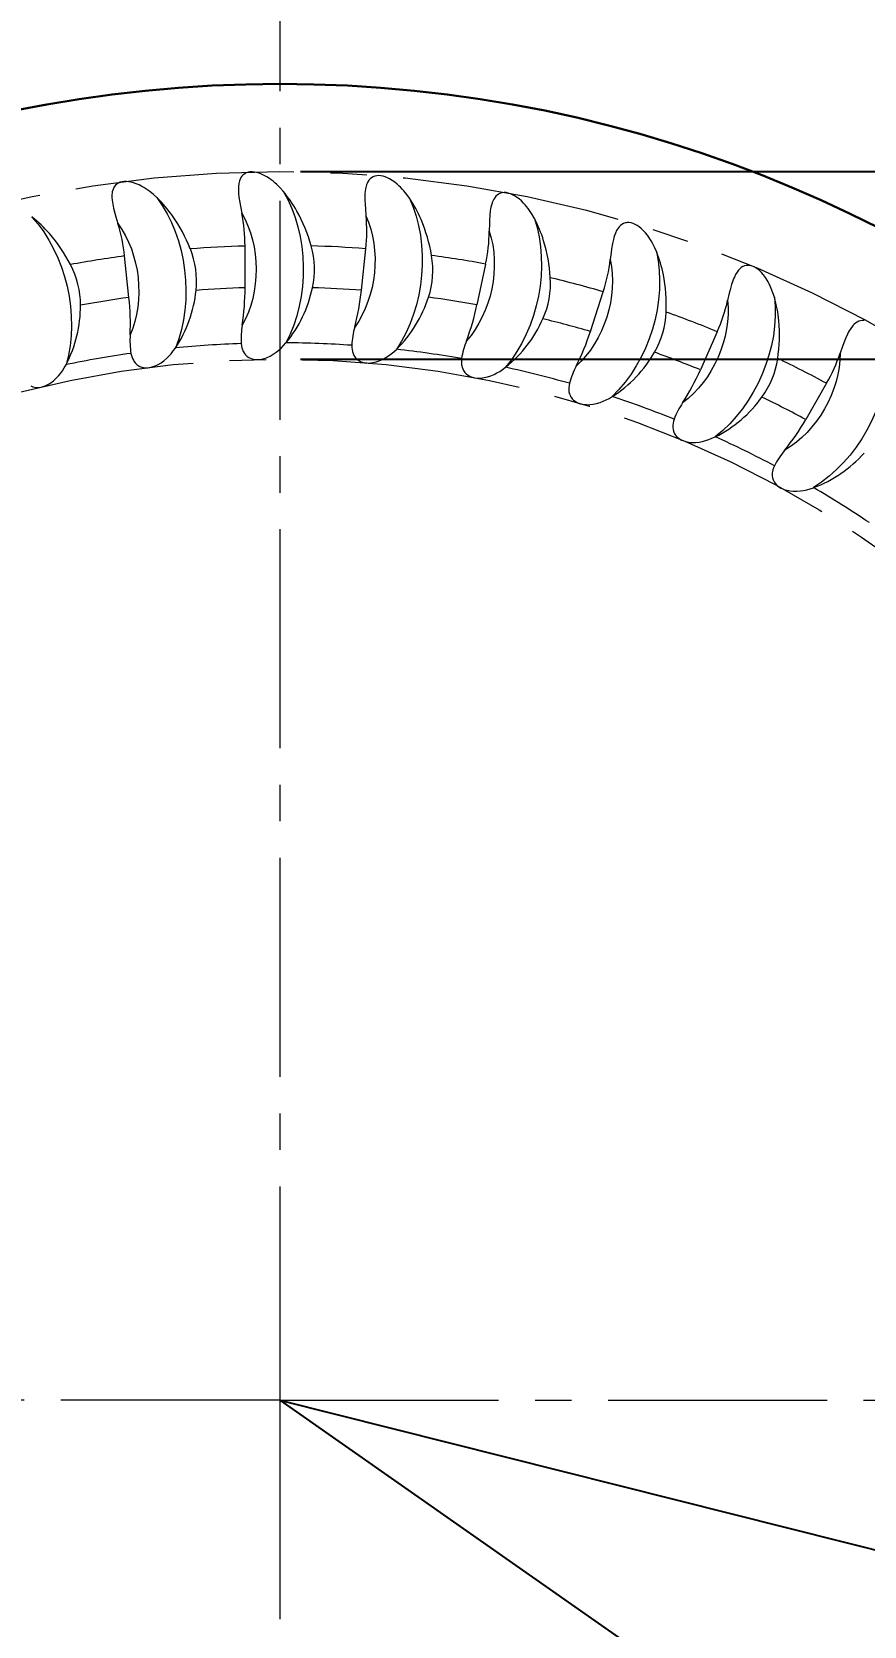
# Model space of a CAD drawing. Extents: x 89 to 512, y -33 to 440.
# Drawn here: x 227.86 to 247.82, y 196.78 to 234.99 of the extents above; entities that cross this region are included whole.
import ezdxf

# ---------------------------------------------------------------- set-up
doc = ezdxf.new("R2010")
doc.units = 0
doc.header["$LTSCALE"] = 7
doc.header["$MEASUREMENT"] = 0
doc.linetypes.add('CENTER2', pattern=[1.125, 0.75, -0.125, 0.125, -0.125])
doc.layers.get('0').update_dxf_attribs({"linetype": 'CONTINUOUS', "lineweight": 15})
for name, color, linetype, lineweight in [('1', 1, 'CENTER2', 15), ('3', 3, 'CONTINUOUS', 30), ('8', 252, 'CONTINUOUS', 15)]:
    doc.layers.add(name, color=color, linetype=linetype, lineweight=lineweight)
doc.styles.add('ITALICT', font='ITALICT.shx', dxfattribs={"width": 0.8, "height": 3})
doc.dimstyles.get("Standard").update_dxf_attribs({"dimtxt": 3, "dimasz": 3, "dimexe": 0.5, "dimexo": 0.5, "dimgap": 0.8, "dimtad": 1, "dimdsep": 46, "dimtxsty": 'ITALICT', "dimcen": 0.09, "dimazin": 2, "dimtfac": 1, "dimtmove": 0, "dimatfit": 3, "dimfxl": 1, "dimtolj": 1, "dimtzin": 0, "dimarcsym": 0})

# ---------------------------------------------------------------- blocks, each defined once
blk = doc.blocks.new('*D10')
at = {"color": 0, "lineweight": -2, "transparency": 16777216}
for p, q in [((234.307, 231.647), (314.622, 231.647)), ((314.122, 180.247), (314.122, 228.647)), ((234.307, 177.247), (314.622, 177.247))]:
    blk.add_line(p, q, dxfattribs=at)
at = {"color": 0, "transparency": 16777216}
for points in [[(313.622, 228.647), (314.622, 228.647), (314.122, 231.647)], [(313.622, 180.247), (314.622, 180.247), (314.122, 177.247)]]:
    blk.add_solid(points, dxfattribs=at)
at = {"color": 0, "transparency": 16777216, "insert": (311.822, 203.447), "char_height": 3, "attachment_point": 5, "rotation": 90, "style": 'ITALICT'}
blk.add_mtext('\\A1;54.4', dxfattribs=at)
blk = doc.blocks.new('*D11')
at = {"color": 0, "lineweight": -2, "transparency": 16777216}
for p, q in [((305.122, 234.647), (305.122, 248.106)), ((234.307, 231.647), (305.622, 231.647)), ((305.122, 227.147), (305.122, 231.647)), ((234.307, 227.147), (305.622, 227.147)), ((305.122, 224.147), (305.122, 221.147))]:
    blk.add_line(p, q, dxfattribs=at)
at = {"color": 0, "transparency": 16777216}
for points in [[(304.622, 234.647), (305.622, 234.647), (305.122, 231.647)], [(304.622, 224.147), (305.622, 224.147), (305.122, 227.147)]]:
    blk.add_solid(points, dxfattribs=at)
at = {"color": 0, "transparency": 16777216, "insert": (302.822, 244.506), "char_height": 3, "attachment_point": 5, "rotation": 90, "style": 'ITALICT'}
blk.add_mtext('\\A1;4.5', dxfattribs=at)
blk = doc.blocks.new('*D54')
at = {"color": 0, "lineweight": -2, "transparency": 16777216}
for p, q in [((234.307, 278.197), (340.204, 278.197)), ((339.704, 275.197), (339.704, 129.197)), ((234.307, 126.197), (340.204, 126.197))]:
    blk.add_line(p, q, dxfattribs=at)
at = {"color": 0, "transparency": 16777216}
for points in [[(339.204, 275.197), (340.204, 275.197), (339.704, 278.197)], [(339.204, 129.197), (340.204, 129.197), (339.704, 126.197)]]:
    blk.add_solid(points, dxfattribs=at)
at = {"color": 0, "transparency": 16777216, "insert": (337.404, 202.197), "char_height": 3, "attachment_point": 5, "rotation": 90, "style": 'ITALICT'}
blk.add_mtext('\\A1;152', dxfattribs=at)
blk = doc.blocks.new('*D57')
at = {"color": 0, "lineweight": -2, "transparency": 16777216}
for p, q in [((233.807, 202.197), (289.087, 188.3)), ((306.788, 183.85), (291.997, 187.568))]:
    blk.add_line(p, q, dxfattribs=at)
at = {"color": 0, "transparency": 16777216}
blk.add_solid([(292.119, 188.053), (291.875, 187.084), (289.087, 188.3)], dxfattribs=at)
at = {"color": 0, "transparency": 16777216, "insert": (303.026, 187.167), "char_height": 3, "attachment_point": 5, "rotation": 345.8882, "style": 'ITALICT'}
blk.add_mtext('\\A1;R57', dxfattribs=at)
blk = doc.blocks.new('*D58')
at = {"color": 0, "lineweight": -2, "transparency": 16777216}
for p, q in [((233.807, 202.197), (288.098, 164.228)), ((309.376, 149.346), (290.556, 162.509))]:
    blk.add_line(p, q, dxfattribs=at)
blk.add_arc((233.807, 202.197), 66.25, 321.48913, 325.46446, dxfattribs=at)
at = {"color": 0, "transparency": 16777216}
blk.add_solid([(290.842, 162.919), (290.269, 162.099), (288.098, 164.228)], dxfattribs=at)
at = {"color": 0, "transparency": 16777216, "insert": (304.56, 155.521), "char_height": 3, "attachment_point": 5, "rotation": 325.032, "style": 'ITALICT'}
blk.add_mtext('\\A1;R66.25', dxfattribs=at)
blk = doc.blocks.new('*D60')
at = {"color": 0, "lineweight": -2, "transparency": 16777216}
for p, q in [((173.432, 224.172), (156.954, 230.17)), ((170.807, 202.197), (152.021, 202.197))]:
    blk.add_line(p, q, dxfattribs=at)
blk.add_arc((233.807, 202.197), 81.286, 162.11471, 177.88529, dxfattribs=at)
at = {"color": 0, "transparency": 16777216}
for points in [[(155.977, 227.324), (156.922, 226.999), (157.423, 229.999)], [(153.077, 205.188), (152.077, 205.206), (152.521, 202.197)]]:
    blk.add_solid(points, dxfattribs=at)
at = {"color": 0, "transparency": 16777216, "insert": (151.491, 216.712), "char_height": 3, "attachment_point": 5, "rotation": 80, "style": 'ITALICT'}
blk.add_mtext('\\A1;20°', dxfattribs=at)
blk = doc.blocks.new('*D61')
at = {"color": 0, "lineweight": -2, "transparency": 16777216}
for p, q in [((181.658, 254.346), (170.053, 265.951)), ((170.807, 202.197), (143.645, 202.197))]:
    blk.add_line(p, q, dxfattribs=at)
blk.add_arc((233.807, 202.197), 89.662, 136.91715, 178.08285, dxfattribs=at)
at = {"color": 0, "transparency": 16777216}
for points in [[(167.962, 263.789), (168.681, 263.094), (170.407, 265.598)], [(144.696, 205.189), (143.696, 205.205), (144.145, 202.197)]]:
    blk.add_solid(points, dxfattribs=at)
at = {"color": 0, "transparency": 16777216, "insert": (148.846, 237.39), "char_height": 3, "attachment_point": 5, "rotation": 67.5, "style": 'ITALICT'}
blk.add_mtext('\\A1;45°', dxfattribs=at)
blk = doc.blocks.new('A$C763A2DA8')
at = {"layer": '8', "ltscale": 0.025011}
blk.add_line((-0.831, 26.664), (-0.831, 27.665), dxfattribs=at)
blk.add_line((-0.831, 26.664), (-0.831, 27.665), dxfattribs=at)
at = {"layer": '8', "ltscale": 0.025012}
for p, q in [((1.96, 26.605), (2.065, 27.6)), ((1.96, 26.605), (2.065, 27.6)), ((-3.614, 26.431), (-3.719, 27.426)), ((-3.614, 26.431), (-3.719, 27.426)), ((4.731, 26.254), (4.939, 27.233)), ((4.731, 26.254), (4.939, 27.233)), ((7.449, 25.616), (7.758, 26.567)), ((7.449, 25.616), (7.758, 26.567)), ((10.493, 25.611), (10.086, 24.697)), ((10.493, 25.611), (10.086, 24.697)), ((13.112, 24.374), (12.612, 23.507)), ((13.112, 24.374), (12.612, 23.507))]:
    blk.add_line(p, q, dxfattribs=at)
at = {"layer": '8'}
for points in [[(0.083, 28.976), (0.009, 29.06), (-0.071, 29.139), (-0.114, 29.178), (-0.159, 29.216), (-0.201, 29.249), (-0.244, 29.28), (-0.307, 29.32), (-0.372, 29.357), (-0.44, 29.389), (-0.492, 29.409), (-0.546, 29.425), (-0.602, 29.436), (-0.657, 29.441), (-0.706, 29.44), (-0.754, 29.433), (-0.799, 29.419), (-0.82, 29.409), (-0.84, 29.398), (-0.876, 29.371), (-0.906, 29.339), (-0.931, 29.303), (-0.95, 29.264), (-0.965, 29.223), (-0.974, 29.191), (-0.98, 29.159), (-0.988, 29.094), (-0.99, 29.028), (-0.99, 28.979), (-0.987, 28.931), (-0.977, 28.834), (-0.958, 28.707), (-0.943, 28.622), (-0.91, 28.452)], [(0.083, 28.976), (0.009, 29.06), (-0.071, 29.139), (-0.114, 29.178), (-0.159, 29.216), (-0.201, 29.249), (-0.244, 29.28), (-0.307, 29.32), (-0.372, 29.357), (-0.44, 29.389), (-0.492, 29.409), (-0.546, 29.425), (-0.602, 29.436), (-0.657, 29.441), (-0.706, 29.44), (-0.754, 29.433), (-0.799, 29.419), (-0.82, 29.409), (-0.84, 29.398), (-0.876, 29.371), (-0.906, 29.339), (-0.931, 29.303), (-0.95, 29.264), (-0.965, 29.223), (-0.974, 29.191), (-0.98, 29.159), (-0.988, 29.094), (-0.99, 29.028), (-0.99, 28.979), (-0.987, 28.931), (-0.977, 28.834), (-0.958, 28.707), (-0.943, 28.622), (-0.91, 28.452)], [(-2.946, 28.826), (-3.029, 28.901), (-3.116, 28.972), (-3.164, 29.006), (-3.212, 29.039), (-3.257, 29.067), (-3.303, 29.094), (-3.37, 29.128), (-3.439, 29.157), (-3.509, 29.182), (-3.564, 29.196), (-3.619, 29.206), (-3.675, 29.212), (-3.731, 29.211), (-3.78, 29.205), (-3.826, 29.193), (-3.869, 29.174), (-3.889, 29.162), (-3.908, 29.149), (-3.941, 29.119), (-3.968, 29.084), (-3.989, 29.045), (-4.004, 29.004), (-4.015, 28.962), (-4.02, 28.93), (-4.023, 28.897), (-4.024, 28.831), (-4.019, 28.765), (-4.013, 28.717), (-4.005, 28.669), (-3.986, 28.574), (-3.954, 28.449), (-3.93, 28.367), (-3.879, 28.201)], [(-2.946, 28.826), (-3.029, 28.901), (-3.116, 28.972), (-3.164, 29.006), (-3.212, 29.039), (-3.257, 29.067), (-3.303, 29.094), (-3.37, 29.128), (-3.439, 29.157), (-3.509, 29.182), (-3.564, 29.196), (-3.619, 29.206), (-3.675, 29.212), (-3.731, 29.211), (-3.78, 29.205), (-3.826, 29.193), (-3.869, 29.174), (-3.889, 29.162), (-3.908, 29.149), (-3.941, 29.119), (-3.968, 29.084), (-3.989, 29.045), (-4.004, 29.004), (-4.015, 28.962), (-4.02, 28.93), (-4.023, 28.897), (-4.024, 28.831), (-4.019, 28.765), (-4.013, 28.717), (-4.005, 28.669), (-3.986, 28.574), (-3.954, 28.449), (-3.93, 28.367), (-3.879, 28.201)], [(3.112, 28.809), (3.046, 28.9), (2.976, 28.986), (2.936, 29.03), (2.896, 29.073), (2.857, 29.11), (2.818, 29.145), (2.76, 29.192), (2.699, 29.235), (2.635, 29.274), (2.584, 29.299), (2.532, 29.321), (2.479, 29.338), (2.424, 29.349), (2.375, 29.353), (2.327, 29.35), (2.281, 29.341), (2.259, 29.334), (2.238, 29.325), (2.199, 29.302), (2.165, 29.273), (2.137, 29.24), (2.114, 29.203), (2.095, 29.164), (2.083, 29.133), (2.073, 29.102), (2.059, 29.038), (2.049, 28.972), (2.045, 28.924), (2.043, 28.875), (2.042, 28.778), (2.048, 28.65), (2.054, 28.564), (2.069, 28.391)], [(3.112, 28.809), (3.046, 28.9), (2.976, 28.986), (2.936, 29.03), (2.896, 29.073), (2.857, 29.11), (2.818, 29.145), (2.76, 29.192), (2.699, 29.235), (2.635, 29.274), (2.584, 29.299), (2.532, 29.321), (2.479, 29.338), (2.424, 29.349), (2.375, 29.353), (2.327, 29.35), (2.281, 29.341), (2.259, 29.334), (2.238, 29.325), (2.199, 29.302), (2.165, 29.273), (2.137, 29.24), (2.114, 29.203), (2.095, 29.164), (2.083, 29.133), (2.073, 29.102), (2.059, 29.038), (2.049, 28.972), (2.045, 28.924), (2.043, 28.875), (2.042, 28.778), (2.048, 28.65), (2.054, 28.564), (2.069, 28.391)], [(6.106, 28.326), (6.05, 28.423), (5.989, 28.517), (5.955, 28.564), (5.919, 28.611), (5.885, 28.651), (5.849, 28.691), (5.796, 28.744), (5.74, 28.793), (5.68, 28.838), (5.633, 28.869), (5.583, 28.895), (5.532, 28.918), (5.478, 28.935), (5.43, 28.944), (5.382, 28.946), (5.335, 28.942), (5.313, 28.937), (5.291, 28.93), (5.25, 28.911), (5.213, 28.886), (5.182, 28.856), (5.155, 28.822), (5.132, 28.785), (5.117, 28.756), (5.104, 28.726), (5.083, 28.664), (5.066, 28.599), (5.057, 28.552), (5.05, 28.504), (5.039, 28.407), (5.031, 28.279), (5.028, 28.193), (5.025, 28.019)], [(6.106, 28.326), (6.05, 28.423), (5.989, 28.517), (5.955, 28.564), (5.919, 28.611), (5.885, 28.651), (5.849, 28.691), (5.796, 28.744), (5.74, 28.793), (5.68, 28.838), (5.633, 28.869), (5.583, 28.895), (5.532, 28.918), (5.478, 28.935), (5.43, 28.944), (5.382, 28.946), (5.335, 28.942), (5.313, 28.937), (5.291, 28.93), (5.25, 28.911), (5.213, 28.886), (5.182, 28.856), (5.155, 28.822), (5.132, 28.785), (5.117, 28.756), (5.104, 28.726), (5.083, 28.664), (5.066, 28.599), (5.057, 28.552), (5.05, 28.504), (5.039, 28.407), (5.031, 28.279), (5.028, 28.193), (5.025, 28.019)], [(9.033, 27.532), (8.988, 27.635), (8.937, 27.734), (8.908, 27.785), (8.877, 27.835), (8.847, 27.879), (8.816, 27.922), (8.769, 27.98), (8.718, 28.035), (8.663, 28.086), (8.619, 28.122), (8.573, 28.154), (8.524, 28.181), (8.473, 28.203), (8.426, 28.217), (8.378, 28.225), (8.331, 28.226), (8.308, 28.223), (8.286, 28.219), (8.243, 28.204), (8.204, 28.183), (8.17, 28.157), (8.139, 28.125), (8.112, 28.091), (8.095, 28.064), (8.079, 28.035), (8.051, 27.975), (8.028, 27.913), (8.014, 27.867), (8.002, 27.82), (7.981, 27.725), (7.959, 27.598), (7.947, 27.513), (7.927, 27.341)], [(9.033, 27.532), (8.988, 27.635), (8.937, 27.734), (8.908, 27.785), (8.877, 27.835), (8.847, 27.879), (8.816, 27.922), (8.769, 27.98), (8.718, 28.035), (8.663, 28.086), (8.619, 28.122), (8.573, 28.154), (8.524, 28.181), (8.473, 28.203), (8.426, 28.217), (8.378, 28.225), (8.331, 28.226), (8.308, 28.223), (8.286, 28.219), (8.243, 28.204), (8.204, 28.183), (8.17, 28.157), (8.139, 28.125), (8.112, 28.091), (8.095, 28.064), (8.079, 28.035), (8.051, 27.975), (8.028, 27.913), (8.014, 27.867), (8.002, 27.82), (7.981, 27.725), (7.959, 27.598), (7.947, 27.513), (7.927, 27.341)], [(11.862, 26.437), (11.828, 26.544), (11.787, 26.648), (11.764, 26.702), (11.738, 26.755), (11.713, 26.802), (11.686, 26.848), (11.646, 26.91), (11.601, 26.97), (11.552, 27.027), (11.512, 27.067), (11.469, 27.103), (11.423, 27.136), (11.374, 27.163), (11.329, 27.182), (11.283, 27.195), (11.236, 27.2), (11.213, 27.2), (11.19, 27.198), (11.146, 27.188), (11.105, 27.171), (11.068, 27.148), (11.034, 27.121), (11.004, 27.089), (10.984, 27.064), (10.965, 27.037), (10.931, 26.98), (10.902, 26.921), (10.883, 26.876), (10.866, 26.831), (10.835, 26.739), (10.801, 26.615), (10.78, 26.531), (10.741, 26.362)], [(11.862, 26.437), (11.828, 26.544), (11.787, 26.648), (11.764, 26.702), (11.738, 26.755), (11.713, 26.802), (11.686, 26.848), (11.646, 26.91), (11.601, 26.97), (11.552, 27.027), (11.512, 27.067), (11.469, 27.103), (11.423, 27.136), (11.374, 27.163), (11.329, 27.182), (11.283, 27.195), (11.236, 27.2), (11.213, 27.2), (11.19, 27.198), (11.146, 27.188), (11.105, 27.171), (11.068, 27.148), (11.034, 27.121), (11.004, 27.089), (10.984, 27.064), (10.965, 27.037), (10.931, 26.98), (10.902, 26.921), (10.883, 26.876), (10.866, 26.831), (10.835, 26.739), (10.801, 26.615), (10.78, 26.531), (10.741, 26.362)], [(14.018, 25.877), (13.995, 25.879), (13.972, 25.879), (13.927, 25.874), (13.885, 25.862), (13.845, 25.843), (13.809, 25.819), (13.776, 25.791), (13.753, 25.767), (13.731, 25.743), (13.691, 25.69), (13.656, 25.634), (13.633, 25.592), (13.611, 25.548), (13.571, 25.46), (13.523, 25.34), (13.494, 25.259), (13.438, 25.095)], [(14.018, 25.877), (13.995, 25.879), (13.972, 25.879), (13.927, 25.874), (13.885, 25.862), (13.845, 25.843), (13.809, 25.819), (13.776, 25.791), (13.753, 25.767), (13.731, 25.743), (13.691, 25.69), (13.656, 25.634), (13.633, 25.592), (13.611, 25.548), (13.571, 25.46), (13.523, 25.34), (13.494, 25.259), (13.438, 25.095)], [(-0.925, 25.328), (-0.918, 25.275), (-0.908, 25.226), (-0.895, 25.183), (-0.884, 25.156), (-0.872, 25.132), (-0.848, 25.091), (-0.822, 25.058), (-0.803, 25.038), (-0.783, 25.02), (-0.743, 24.993), (-0.704, 24.973), (-0.664, 24.959), (-0.625, 24.949), (-0.585, 24.944), (-0.555, 24.942), (-0.524, 24.942), (-0.474, 24.946), (-0.425, 24.955), (-0.376, 24.967), (-0.339, 24.979), (-0.302, 24.993), (-0.229, 25.027), (-0.156, 25.069), (-0.083, 25.119), (-0.025, 25.166), (0.034, 25.219), (0.092, 25.277), (0.15, 25.342)], [(-0.925, 25.328), (-0.918, 25.275), (-0.908, 25.226), (-0.895, 25.183), (-0.884, 25.156), (-0.872, 25.132), (-0.848, 25.091), (-0.822, 25.058), (-0.803, 25.038), (-0.783, 25.02), (-0.743, 24.993), (-0.704, 24.973), (-0.664, 24.959), (-0.625, 24.949), (-0.585, 24.944), (-0.555, 24.942), (-0.524, 24.942), (-0.474, 24.946), (-0.425, 24.955), (-0.376, 24.967), (-0.339, 24.979), (-0.302, 24.993), (-0.229, 25.027), (-0.156, 25.069), (-0.083, 25.119), (-0.025, 25.166), (0.034, 25.219), (0.092, 25.277), (0.15, 25.342)], [(1.728, 25.285), (1.729, 25.232), (1.734, 25.183), (1.743, 25.138), (1.75, 25.11), (1.759, 25.085), (1.779, 25.042), (1.802, 25.007), (1.819, 24.984), (1.837, 24.965), (1.873, 24.934), (1.911, 24.91), (1.948, 24.892), (1.986, 24.878), (2.026, 24.868), (2.056, 24.864), (2.086, 24.861), (2.136, 24.859), (2.186, 24.863), (2.236, 24.87), (2.274, 24.878), (2.312, 24.888), (2.388, 24.914), (2.465, 24.948), (2.543, 24.99), (2.606, 25.031), (2.67, 25.077), (2.734, 25.129), (2.798, 25.188)], [(1.728, 25.285), (1.729, 25.232), (1.734, 25.183), (1.743, 25.138), (1.75, 25.11), (1.759, 25.085), (1.779, 25.042), (1.802, 25.007), (1.819, 24.984), (1.837, 24.965), (1.873, 24.934), (1.911, 24.91), (1.948, 24.892), (1.986, 24.878), (2.026, 24.868), (2.056, 24.864), (2.086, 24.861), (2.136, 24.859), (2.186, 24.863), (2.236, 24.87), (2.274, 24.878), (2.312, 24.888), (2.388, 24.914), (2.465, 24.948), (2.543, 24.99), (2.606, 25.031), (2.67, 25.077), (2.734, 25.129), (2.798, 25.188)], [(-3.567, 25.092), (-3.555, 25.04), (-3.54, 24.993), (-3.522, 24.951), (-3.509, 24.926), (-3.495, 24.903), (-3.466, 24.865), (-3.437, 24.835), (-3.415, 24.817), (-3.394, 24.802), (-3.352, 24.778), (-3.31, 24.763), (-3.27, 24.753), (-3.229, 24.747), (-3.189, 24.746), (-3.159, 24.748), (-3.128, 24.751), (-3.079, 24.76), (-3.031, 24.774), (-2.984, 24.791), (-2.948, 24.807), (-2.913, 24.825), (-2.844, 24.866), (-2.776, 24.915), (-2.709, 24.973), (-2.655, 25.026), (-2.602, 25.084), (-2.551, 25.149), (-2.5, 25.219)], [(-3.567, 25.092), (-3.555, 25.04), (-3.54, 24.993), (-3.522, 24.951), (-3.509, 24.926), (-3.495, 24.903), (-3.466, 24.865), (-3.437, 24.835), (-3.415, 24.817), (-3.394, 24.802), (-3.352, 24.778), (-3.31, 24.763), (-3.27, 24.753), (-3.229, 24.747), (-3.189, 24.746), (-3.159, 24.748), (-3.128, 24.751), (-3.079, 24.76), (-3.031, 24.774), (-2.984, 24.791), (-2.948, 24.807), (-2.913, 24.825), (-2.844, 24.866), (-2.776, 24.915), (-2.709, 24.973), (-2.655, 25.026), (-2.602, 25.084), (-2.551, 25.149), (-2.5, 25.219)], [(4.361, 24.966), (4.357, 24.913), (4.357, 24.864), (4.361, 24.819), (4.366, 24.79), (4.372, 24.764), (4.387, 24.719), (4.406, 24.681), (4.421, 24.657), (4.436, 24.636), (4.469, 24.601), (4.504, 24.574), (4.539, 24.552), (4.576, 24.534), (4.614, 24.52), (4.643, 24.512), (4.673, 24.506), (4.723, 24.5), (4.773, 24.498), (4.823, 24.5), (4.862, 24.504), (4.9, 24.51), (4.979, 24.528), (5.059, 24.554), (5.141, 24.588), (5.208, 24.621), (5.276, 24.66), (5.346, 24.706), (5.416, 24.758)], [(4.361, 24.966), (4.357, 24.913), (4.357, 24.864), (4.361, 24.819), (4.366, 24.79), (4.372, 24.764), (4.387, 24.719), (4.406, 24.681), (4.421, 24.657), (4.436, 24.636), (4.469, 24.601), (4.504, 24.574), (4.539, 24.552), (4.576, 24.534), (4.614, 24.52), (4.643, 24.512), (4.673, 24.506), (4.723, 24.5), (4.773, 24.498), (4.823, 24.5), (4.862, 24.504), (4.9, 24.51), (4.979, 24.528), (5.059, 24.554), (5.141, 24.588), (5.208, 24.621), (5.276, 24.66), (5.346, 24.706), (5.416, 24.758)], [(-5.968, 24.311), (-5.923, 24.292), (-5.88, 24.281), (-5.839, 24.275), (-5.798, 24.274), (-5.758, 24.277), (-5.728, 24.282), (-5.698, 24.288), (-5.651, 24.303), (-5.604, 24.321), (-5.559, 24.344), (-5.525, 24.363), (-5.492, 24.384), (-5.428, 24.432), (-5.365, 24.489), (-5.304, 24.553), (-5.256, 24.611), (-5.21, 24.675), (-5.165, 24.744), (-5.122, 24.82)], [(-5.968, 24.311), (-5.923, 24.292), (-5.88, 24.281), (-5.839, 24.275), (-5.798, 24.274), (-5.758, 24.277), (-5.728, 24.282), (-5.698, 24.288), (-5.651, 24.303), (-5.604, 24.321), (-5.559, 24.344), (-5.525, 24.363), (-5.492, 24.384), (-5.428, 24.432), (-5.365, 24.489), (-5.304, 24.553), (-5.256, 24.611), (-5.21, 24.675), (-5.165, 24.744), (-5.122, 24.82)], [(6.947, 24.374), (6.937, 24.322), (6.932, 24.272), (6.931, 24.227), (6.933, 24.198), (6.936, 24.171), (6.947, 24.125), (6.961, 24.086), (6.974, 24.06), (6.987, 24.038), (7.016, 23.999), (7.048, 23.968), (7.081, 23.943), (7.116, 23.921), (7.152, 23.904), (7.18, 23.893), (7.209, 23.884), (7.258, 23.872), (7.307, 23.865), (7.358, 23.862), (7.396, 23.861), (7.436, 23.863), (7.516, 23.873), (7.598, 23.89), (7.683, 23.915), (7.753, 23.942), (7.825, 23.974), (7.899, 24.012), (7.974, 24.056)], [(6.947, 24.374), (6.937, 24.322), (6.932, 24.272), (6.931, 24.227), (6.933, 24.198), (6.936, 24.171), (6.947, 24.125), (6.961, 24.086), (6.974, 24.06), (6.987, 24.038), (7.016, 23.999), (7.048, 23.968), (7.081, 23.943), (7.116, 23.921), (7.152, 23.904), (7.18, 23.893), (7.209, 23.884), (7.258, 23.872), (7.307, 23.865), (7.358, 23.862), (7.396, 23.861), (7.436, 23.863), (7.516, 23.873), (7.598, 23.89), (7.683, 23.915), (7.753, 23.942), (7.825, 23.974), (7.899, 24.012), (7.974, 24.056)], [(9.457, 23.514), (9.441, 23.463), (9.431, 23.415), (9.425, 23.37), (9.424, 23.34), (9.425, 23.314), (9.431, 23.267), (9.441, 23.226), (9.451, 23.2), (9.462, 23.176), (9.487, 23.134), (9.515, 23.1), (9.545, 23.071), (9.577, 23.047), (9.611, 23.025), (9.638, 23.011), (9.666, 22.999), (9.713, 22.983), (9.762, 22.97), (9.812, 22.962), (9.85, 22.958), (9.889, 22.955), (9.97, 22.957), (10.054, 22.965), (10.141, 22.981), (10.213, 23), (10.288, 23.025), (10.365, 23.055), (10.445, 23.091)], [(9.457, 23.514), (9.441, 23.463), (9.431, 23.415), (9.425, 23.37), (9.424, 23.34), (9.425, 23.314), (9.431, 23.267), (9.441, 23.226), (9.451, 23.2), (9.462, 23.176), (9.487, 23.134), (9.515, 23.1), (9.545, 23.071), (9.577, 23.047), (9.611, 23.025), (9.638, 23.011), (9.666, 22.999), (9.713, 22.983), (9.762, 22.97), (9.812, 22.962), (9.85, 22.958), (9.889, 22.955), (9.97, 22.957), (10.054, 22.965), (10.141, 22.981), (10.213, 23), (10.288, 23.025), (10.365, 23.055), (10.445, 23.091)], [(11.863, 22.397), (11.842, 22.348), (11.827, 22.301), (11.817, 22.256), (11.812, 22.227), (11.81, 22.201), (11.811, 22.153), (11.817, 22.112), (11.824, 22.085), (11.832, 22.06), (11.853, 22.016), (11.877, 21.979), (11.904, 21.947), (11.934, 21.919), (11.965, 21.895), (11.991, 21.878), (12.017, 21.863), (12.062, 21.842), (12.109, 21.824), (12.158, 21.81), (12.196, 21.802), (12.235, 21.796), (12.315, 21.789), (12.399, 21.789), (12.487, 21.796), (12.562, 21.807), (12.639, 21.823), (12.718, 21.845), (12.801, 21.872)], [(11.863, 22.397), (11.842, 22.348), (11.827, 22.301), (11.817, 22.256), (11.812, 22.227), (11.81, 22.201), (11.811, 22.153), (11.817, 22.112), (11.824, 22.085), (11.832, 22.06), (11.853, 22.016), (11.877, 21.979), (11.904, 21.947), (11.934, 21.919), (11.965, 21.895), (11.991, 21.878), (12.017, 21.863), (12.062, 21.842), (12.109, 21.824), (12.158, 21.81), (12.196, 21.802), (12.235, 21.796), (12.315, 21.789), (12.399, 21.789), (12.487, 21.796), (12.562, 21.807), (12.639, 21.823), (12.718, 21.845), (12.801, 21.872)]]:
    blk.add_lwpolyline(points, dxfattribs=at)
for centre, radius, start, end in [((-5.092, 26.604), 3.089, 35.2435, 45.9936), ((-5.092, 26.604), 3.089, 35.2435, 45.9936), ((-2.283, 26.991), 3.089, 29.2435, 39.9936), ((-2.283, 26.991), 3.089, 29.2435, 39.9936), ((0.551, 27.082), 3.089, 23.2435, 33.9936), ((0.551, 27.082), 3.089, 23.2435, 33.9936), ((-7.845, 25.926), 3.089, 41.2435, 51.9936), ((-7.845, 25.926), 3.089, 41.2435, 51.9936), ((-5.65, 26.223), 3.765, 21.3492, 35.0795), ((-5.65, 26.223), 3.765, 21.3492, 35.0795), ((-4.799, 27.666), 3.967, 359.9805, 11.4285), ((-4.799, 27.666), 3.967, 359.9805, 11.4285), ((-2.878, 26.67), 3.765, 15.3492, 29.0795), ((-2.878, 26.67), 3.765, 15.3492, 29.0795), ((-1.88, 28.016), 3.967, 353.9805, 5.4285), ((-1.88, 28.016), 3.967, 353.9805, 5.4285), ((-0.075, 26.825), 3.765, 9.3492, 23.0795), ((-0.075, 26.825), 3.765, 9.3492, 23.0795), ((3.378, 26.876), 3.089, 17.2435, 27.9936), ((3.378, 26.876), 3.089, 17.2435, 27.9936), ((-8.361, 25.489), 3.765, 27.3492, 41.0795), ((-8.361, 25.489), 3.765, 27.3492, 41.0795), ((-7.664, 27.013), 3.967, 5.9805, 17.4285), ((-7.664, 27.013), 3.967, 5.9805, 17.4285), ((1.058, 28.059), 3.967, 347.9805, 359.4285), ((1.058, 28.059), 3.967, 347.9805, 359.4285), ((0, 0), 27.677, 91.7213, 94.4413), ((0, 0), 27.677, 91.7213, 94.4413), ((-4.076, 26.821), 2.082, 353.9467, 21.7922), ((-4.076, 26.821), 2.082, 353.9467, 21.7922), ((0, 0), 27.677, 85.7213, 88.4413), ((-1.25, 27.1), 2.082, 347.9458, 15.7937), ((-1.25, 27.1), 2.082, 347.9458, 15.7937), ((0, 0), 27.677, 85.7213, 88.4413), ((2.73, 26.686), 3.765, 3.3492, 17.0795), ((2.73, 26.686), 3.765, 3.3492, 17.0795), ((6.169, 26.375), 3.089, 11.2435, 21.9936), ((6.169, 26.375), 3.089, 11.2435, 21.9936), ((0, 0), 27.677, 97.7213, 100.4413), ((0, 0), 27.677, 97.7213, 100.4413), ((-6.858, 26.248), 2.082, 359.9458, 27.793), ((-6.858, 26.248), 2.082, 359.9458, 27.793), ((1.589, 27.082), 2.082, 341.9456, 9.794), ((1.589, 27.082), 2.082, 341.9456, 9.794), ((0, 0), 27.677, 79.7213, 82.4413), ((0, 0), 27.677, 79.7213, 82.4413), ((3.986, 27.795), 3.967, 341.9805, 353.4285), ((3.986, 27.795), 3.967, 341.9805, 353.4285), ((4.411, 26.768), 2.082, 335.9455, 3.7935), ((4.411, 26.768), 2.082, 335.9455, 3.7935), ((0, 0), 27.677, 73.7213, 76.4413), ((0, 0), 27.677, 73.7213, 76.4413), ((5.504, 26.254), 3.765, 357.3492, 11.0795), ((5.504, 26.254), 3.765, 357.3492, 11.0795), ((0, 0), 26.677, 97.7859, 100.3129), ((0, 0), 26.677, 97.7859, 100.3129), ((-9.633, 25.8), 6.052, 357.4788, 5.9875), ((-9.633, 25.8), 6.052, 357.4788, 5.9875), ((-5.039, 26.903), 3.047, 326.4877, 354.3209), ((-5.039, 26.903), 3.047, 326.4877, 354.3209), ((0, 0), 26.677, 91.7859, 94.3129), ((0, 0), 26.677, 91.7859, 94.3129), ((-6.883, 26.665), 6.052, 351.4788, 359.9875), ((-6.883, 26.665), 6.052, 351.4788, 359.9875), ((-2.2, 27.282), 3.047, 320.4877, 348.3208), ((-2.2, 27.282), 3.047, 320.4877, 348.3208), ((0, 0), 26.677, 85.7859, 88.3129), ((0, 0), 26.677, 85.7859, 88.3129), ((-4.058, 27.239), 6.052, 345.4788, 353.9875), ((-4.058, 27.239), 6.052, 345.4788, 353.9875), ((0.664, 27.363), 3.047, 314.4877, 342.3209), ((0.664, 27.363), 3.047, 314.4877, 342.3209), ((0, 0), 26.677, 79.7859, 82.3129), ((0, 0), 26.677, 79.7859, 82.3129), ((8.892, 25.586), 3.089, 5.2435, 15.9936), ((8.892, 25.586), 3.089, 5.2435, 15.9936), ((-7.824, 26.229), 3.047, 332.4877, 0.3208), ((-7.824, 26.229), 3.047, 332.4877, 0.3208), ((-1.189, 27.514), 6.052, 339.4788, 347.9875), ((-1.189, 27.514), 6.052, 339.4788, 347.9875), ((7.185, 26.16), 2.082, 329.9458, 357.7937), ((7.185, 26.16), 2.082, 329.9458, 357.7937), ((0, 0), 27.677, 67.7213, 70.4413), ((0, 0), 27.677, 67.7213, 70.4413), ((6.869, 27.226), 3.967, 335.9805, 347.4285), ((6.869, 27.226), 3.967, 335.9805, 347.4285), ((0.99, 25.426), 1.918, 169.7072, 182.9356), ((0.99, 25.426), 1.918, 169.7072, 182.9356), ((3.642, 25.183), 1.918, 163.7072, 176.9356), ((3.642, 25.183), 1.918, 163.7072, 176.9356), ((3.521, 27.144), 3.047, 308.4877, 336.3208), ((3.521, 27.144), 3.047, 308.4877, 336.3208), ((0, 0), 26.677, 73.7859, 76.3129), ((0, 0), 26.677, 73.7859, 76.3129), ((1.694, 27.487), 6.052, 333.4788, 341.9875), ((1.694, 27.487), 6.052, 333.4788, 341.9875), ((8.218, 25.535), 3.765, 351.3492, 5.0795), ((8.218, 25.535), 3.765, 351.3492, 5.0795), ((-1.673, 25.39), 1.918, 175.7072, 188.9356), ((-1.673, 25.39), 1.918, 175.7072, 188.9356), ((0, 0), 25.344, 92.0914, 95.6598), ((0, 0), 25.344, 92.0914, 95.6598), ((0, 0), 25.344, 86.0914, 89.6598), ((0, 0), 25.344, 86.0914, 89.6598), ((6.255, 24.664), 1.918, 157.7072, 170.9356), ((6.255, 24.664), 1.918, 157.7072, 170.9356), ((0, 0), 25.344, 98.0914, 101.6598), ((0, 0), 25.344, 98.0914, 101.6598), ((0, 0), 25.344, 80.0914, 83.6598), ((0, 0), 25.344, 80.0914, 83.6598), ((6.339, 26.627), 3.047, 302.4877, 330.3209), ((6.339, 26.627), 3.047, 302.4877, 330.3209), ((0, 0), 26.677, 67.7859, 70.3129), ((0, 0), 26.677, 67.7859, 70.3129), ((9.88, 25.266), 2.082, 323.9458, 351.7937), ((9.88, 25.266), 2.082, 323.9458, 351.7937), ((0, 0), 27.677, 61.7213, 64.4413), ((0, 0), 27.677, 61.7213, 64.4413), ((9.677, 26.359), 3.967, 329.9805, 341.4285), ((9.677, 26.359), 3.967, 329.9805, 341.4285), ((0, 0), 25.344, 74.0914, 77.6598), ((0, 0), 25.344, 74.0914, 77.6598), ((8.799, 23.875), 1.918, 151.7072, 164.9356), ((8.799, 23.875), 1.918, 151.7072, 164.9356), ((4.558, 27.16), 6.052, 327.4788, 335.9875), ((4.558, 27.16), 6.052, 327.4788, 335.9875), ((0, 0), 25.344, 68.0914, 71.6598), ((0, 0), 25.344, 68.0914, 71.6598), ((11.246, 22.825), 1.918, 145.7072, 158.9356), ((11.246, 22.825), 1.918, 145.7072, 158.9356), ((9.087, 25.818), 3.047, 296.4877, 324.3208), ((9.087, 25.818), 3.047, 296.4877, 324.3208), ((0, 0), 26.677, 61.7859, 64.3129), ((0, 0), 26.677, 61.7859, 64.3129), ((7.372, 26.534), 6.052, 321.4788, 329.9875), ((7.372, 26.534), 6.052, 321.4788, 329.9875), ((0, 0), 25.344, 62.0914, 65.6598), ((0, 0), 25.344, 62.0914, 65.6598), ((13.57, 21.524), 1.918, 139.7072, 152.9356), ((13.57, 21.524), 1.918, 139.7072, 152.9356), ((11.736, 24.727), 3.047, 290.4877, 318.3209), ((11.736, 24.727), 3.047, 290.4877, 318.3209), ((0, 0), 25.344, 56.0914, 59.6598), ((0, 0), 25.344, 56.0914, 59.6598)]:
    blk.add_arc(centre, radius, start, end, dxfattribs=at)
at = {"layer": '8', "extrusion": (0, 0, -1)}
for centre, major_axis, start_param, end_param in [((-4.324, 26.795), (-0.305, 2.904), 0.873052, 2.216659), ((-4.324, 26.795), (-0.305, 2.904), 0.873052, 2.216659), ((-1.499, 27.1), (0, 2.92), 0.873052, 2.216659), ((-1.499, 27.1), (0, 2.92), 0.873052, 2.216659), ((1.342, 27.108), (0.305, 2.904), 0.873052, 2.216659), ((1.342, 27.108), (0.305, 2.904), 0.873052, 2.216659), ((-7.101, 26.196), (-0.607, 2.856), 0.873052, 2.216659), ((-7.101, 26.196), (-0.607, 2.856), 0.873052, 2.216659), ((-2.065, 27.1), (0, 2.12), 0.879276, 2.249774), ((-2.065, 27.1), (0, 2.12), 0.879276, 2.249774), ((0.779, 27.167), (0.222, 2.108), 0.879276, 2.249774), ((0.779, 27.167), (0.222, 2.108), 0.879276, 2.249774), ((4.168, 26.819), (0.607, 2.856), 0.873052, 2.216659), ((4.168, 26.819), (0.607, 2.856), 0.873052, 2.216659), ((-4.886, 26.736), (-0.222, 2.108), 0.879276, 2.249774), ((-4.886, 26.736), (-0.222, 2.108), 0.879276, 2.249774), ((3.615, 26.937), (0.441, 2.074), 0.879276, 2.249774), ((3.615, 26.937), (0.441, 2.074), 0.879276, 2.249774), ((6.949, 26.237), (0.902, 2.777), 0.873052, 2.216659), ((6.949, 26.237), (0.902, 2.777), 0.873052, 2.216659), ((6.411, 26.412), (0.655, 2.016), 0.879276, 2.249774), ((6.411, 26.412), (0.655, 2.016), 0.879276, 2.249774), ((9.653, 25.367), (1.188, 2.668), 0.873052, 2.216659), ((9.653, 25.367), (1.188, 2.668), 0.873052, 2.216659), ((9.136, 25.597), (0.862, 1.937), 0.879276, 2.249774), ((9.136, 25.597), (0.862, 1.937), 0.879276, 2.249774), ((11.762, 24.502), (1.06, 1.836), 0.879276, 2.249774), ((11.762, 24.502), (1.06, 1.836), 0.879276, 2.249774), ((12.252, 24.219), (1.46, 2.529), 0.873052, 2.216659), ((12.252, 24.219), (1.46, 2.529), 0.873052, 2.216659)]:
    blk.add_ellipse(centre, major_axis=major_axis, ratio=0.707107, start_param=start_param, end_param=end_param, dxfattribs=at)

msp = doc.modelspace()

# ---------------------------------------------------------------- linework, layer by layer
at = {"layer": '1'}
for p, q in [((233.807, 278.197), (233.807, 202.197)), ((233.807, 202.197), (171.307, 202.197)), ((233.807, 202.197), (296.307, 202.197)), ((233.807, 202.197), (233.807, 126.197))]:
    msp.add_line(p, q, dxfattribs=at)
for radius in [29.45, 24.95]:
    msp.add_circle((233.807, 202.197), radius, dxfattribs=at)
msp.add_arc((233.807, 202.197), 57, 12.6703, 166.5373, dxfattribs=at)
at = {"layer": '3'}
for radius in [44.5, 40.579, 31.55]:
    msp.add_circle((233.807, 202.197), radius, dxfattribs=at)

# ---------------------------------------------------------------- block references
msp.add_blockref('A$C763A2DA8', (233.807, 202.197))

# ---------------------------------------------------------------- dimensions: what is measured, and where the dimension line sits
dim = msp.add_aligned_dim(p1=(233.807, 278.197), p2=(233.807, 126.197), distance=105.896, dimstyle='Standard')
dim.commit()
dim.dimension.update_dxf_attribs({"geometry": '*D54', "text_midpoint": (337.404, 202.197)})
for base, line1, line2, picture, middle in [((156.158, 247.028), ((191.911, 244.093), (182.012, 253.993)), ((171.307, 202.197), (296.307, 202.197)), '*D61', (148.846, 237.39)), ((154.712, 220.943), ((171.307, 202.197), (296.307, 202.197)), ((186.588, 219.384), (173.902, 224.001)), '*D60', (151.491, 216.712))]:
    dim = msp.add_angular_dim_2l(base=base, line1=line1, line2=line2, dimstyle='Standard')
    dim.commit()
    dim.dimension.update_dxf_attribs({"geometry": picture, "text_midpoint": middle})
for base, p1, picture, middle in [((305.122, 231.647), (233.807, 227.147), '*D11', (305.122, 244.506)), ((314.122, 231.647), (233.807, 177.247), '*D10', (314.122, 203.447))]:
    dim = msp.add_linear_dim(base=base, p1=p1, p2=(233.807, 231.647), angle=90, dimstyle='Standard', override={"dimdec": 1})
    dim.commit()
    dim.dimension.update_dxf_attribs({"geometry": picture, "text_midpoint": middle, "dimtype": 160})
for mpoint, picture, middle in [((289.087, 188.3), '*D57', (302.466, 184.937)), ((288.098, 164.228), '*D58', (303.242, 153.636))]:
    dim = msp.add_radius_dim(center=(233.807, 202.197), mpoint=mpoint, dimstyle='Standard')
    dim.commit()
    dim.dimension.update_dxf_attribs({"geometry": picture, "text_midpoint": middle, "dimtype": 164})

doc.saveas('drawing.dxf')
